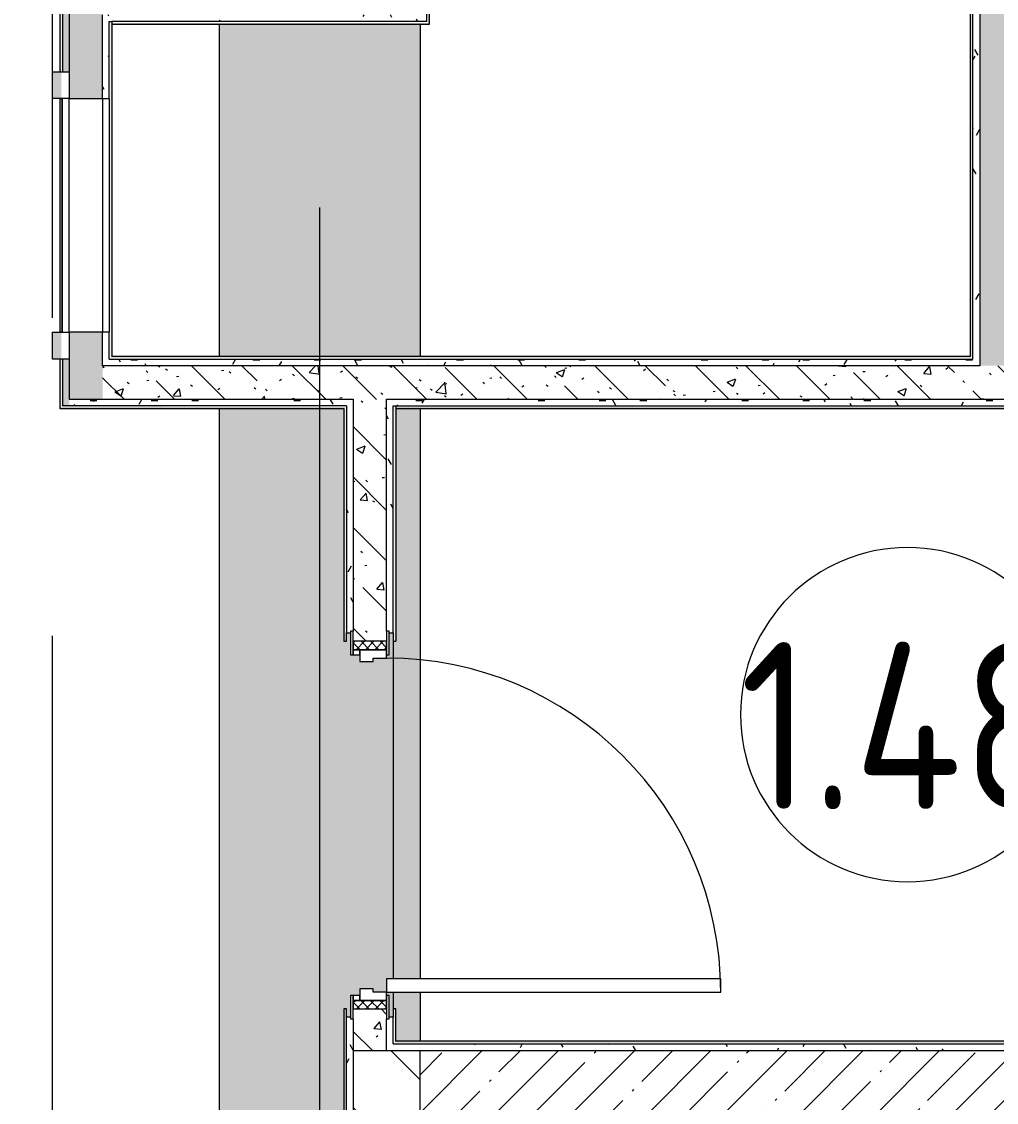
# Model space of a CAD drawing. Header units: millimetres. Extents: x -249154 to 415037, y -45458 to 354837.
# Drawn here: x 65632 to 68550, y 92631 to 95866 of the extents above; entities that cross this region are included whole.
import ezdxf

# ---------------------------------------------------------------- set-up
doc = ezdxf.new("R2010")
doc.units = ezdxf.units.MM
doc.linetypes.add('Осевая', pattern=[6350, 1270, -952.5, 3175, -952.5])
for name, color, linetype, lineweight in [('A-AREA-IDEN', 7, 'Continuous', 9), ('A-DOOR-2', 7, 'Continuous', 5), ('A-DOOR-FRAM-2', 7, 'Continuous', 5), ('A-FLOR', 7, 'Continuous', 9), ('A-WALL', 7, 'Continuous', 5), ('I-WALL', 7, 'Continuous', 5), ('Оси-2', 7, 'Осевая', 9)]:
    doc.layers.add(name, color=color, linetype=linetype, lineweight=lineweight)
doc.layers.add('A-AREA-PATT-1', color=7, linetype='Continuous', lineweight=5, true_color=0xa5bae0, transparency=1)
doc.layers.add('A-FLOR-1', color=7, linetype='Continuous', lineweight=9, true_color=0xeef6ff, transparency=0.5)
for name, color, linetype, lineweight, true_color in [('A-DOOR-1', 7, 'Continuous', 5, 0xc0c0c0), ('A-DOOR-FRAM-1', 7, 'Continuous', 5, 0xc0c0c0), ('A-WALL-1', 9, 'Continuous', 5, 0x808080), ('A-WALL-FNSH-1', 9, 'Continuous', 5, 0x808080)]:
    doc.layers.add(name, color=color, linetype=linetype, lineweight=lineweight, true_color=true_color)
doc.styles.add('GOST Common', font='', dxfattribs={"width": 0.9, "height": 500})
doc.styles.get('GOST Common').set_extended_font_data('GOST Common')
pattern_1 = [(135, (0, 0), (-150.8683, -150.8683), [213.36, -35.56, 7.112, -35.56]), (135, (0, 150.77), (-150.8683, -150.8683), []), (50, (0, 0), (255.05767, -22.3145), [26.67, -293.37]), (355, (0, 0), (-49.3404, 267.4791), [21.336, -234.696]), (100.451, (21.25, -1.86), (205.7195, 245.1636), [22.666, -249.326]), (46.184, (0, 71.12), (379.511, -58.86), [40.005, -440.055]), (96.636, (31.63, 66.2), (332.3634, 346.399), [33.999, -373.989]), (351.184, (0, 71.12), (332.3669, 346.3953), [32.004, -352.044]), (21, (35.56, 53.34), (212.2602, -143.1711), [26.67, -293.37]), (326, (35.56, 53.34), (86.5224, 257.8632), [21.336, -234.696]), (71.451, (53.25, 41.4), (298.78395, 114.6901), [22.666, -249.326]), (37.5, (0, 0), (4.32385, 118.37751), [6.706, -225.146, 6.706, -231.546, -235.585]), (37.5, (0, 0), (4.32385, 118.37751), [-470.103, 6.706, -228.879]), (7.5, (0, 0), (93.54758, 140.2533), [6.706, -129.134, 6.706, -219.812, -89.789]), (7.5, (0, 0), (93.54758, 140.2533), [-362.356, 6.706, -83.083]), (327.5, (-79.3, 0), (189.82734, -8.02019), [6.706, -82.194, 6.706, -270.662, -368.046]), (327.5, (-79.3, 0), (189.82734, -8.02019), [-366.268, 6.706, -361.34]), (317.5, (-114.86, 0), (207.38114, 35.59764), [6.706, -108.864, 6.706, -177.495, -261.366]), (317.5, (-114.86, 0), (207.38114, 35.59764), [-299.771, 6.706, -254.66])]
pattern_2 = [(0, (0, 0), (243.84, 60.96), [20.117, -162.763, 20.117, -162.763, -975.36]), (0, (0, 0), (243.84, 60.96), [-365.76, 20.117, -345.643, 20.117, -162.763, -426.72]), (0, (0, 0), (243.84, 60.96), [-914.4, 20.117, -101.803, 20.117, -284.683]), (120, (91.44, 30.48), (-174.71291, 180.691634), [20.117, -162.763, 20.117, -162.763, -975.36]), (120, (91.44, 30.48), (-174.71291, 180.691634), [-365.76, 20.117, -345.643, 20.117, -162.763, -426.72]), (120, (91.44, 30.48), (-174.71291, 180.691634), [-914.4, 20.117, -101.803, 20.117, -284.683]), (240, (121.92, 152.4), (-69.12709, -241.651634), [20.117, -162.763, 20.117, -162.763, -975.36]), (240, (121.92, 152.4), (-69.12709, -241.651634), [-365.76, 20.117, -345.643, 20.117, -162.763, -426.72]), (240, (121.92, 152.4), (-69.12709, -241.651634), [-914.4, 20.117, -101.803, 20.117, -284.683])]

# ---------------------------------------------------------------- blocks, each defined once
blk = doc.blocks.new('110_Дверь_СКБ_1Ст_Внутренняя1 - Д-11 1100x2100h_кладовые _все__ коридор _между помещениями блока столовой__ моечные _все_-32089444-Объем проектирования 1 этажа')
at = {"layer": 'A-DOOR-2'}
h = blk.add_hatch(dxfattribs=at)
h.set_pattern_fill('FP_44', color=256, style=0, pattern_type=2)
h.set_pattern_definition([(135, (1751.41, 114.685), (-14.14214, -14.14214), []), (225, (1751.41, 114.685), (14.14214, -14.14214), [])])
h.paths.add_polyline_path([(537.5, -50), (562.5, -50), (562.5, 50), (537.5, 48.6)])
at = {"layer": 'A-DOOR-FRAM-2'}
h = blk.add_hatch(dxfattribs=at)
h.set_pattern_fill('FP_45', color=256, style=0, pattern_type=2)
h.set_pattern_definition([(45, (-371.384, 114.685), (-14.1421, 14.1421), []), (135, (-371.384, 114.685), (-14.1421, -14.1421), [])])
h.paths.add_polyline_path([(-537.5, -50), (-512.5, -50), (-512.5, 50), (-537.5, 50)])
at = {"layer": 'A-DOOR-1'}
for p, q in [((512.5, 1050), (472.5, 1050)), ((472.5, 1050), (472.5, 50)), ((512.5, 50), (512.5, 1050)), ((472.5, 50), (512.5, 50))]:
    blk.add_line(p, q, dxfattribs=at)
blk.add_arc((512.5, 50), 1000, 90, 180, dxfattribs=at)
at = {"layer": 'A-DOOR-FRAM-1'}
for p, q in [((-497.5, 58), (-567.5, 58)), ((-567.5, 58), (-567.5, 50)), ((-567.5, 50), (-497.5, 50)), ((-512.5, 50), (-537.5, 50)), ((-537.5, 50), (-537.5, -50)), ((-487.5, 50), (-512.5, 50)), ((-512.5, 50), (-512.5, -30)), ((-512.5, -50), (-512.5, 50)), ((-497.5, 50), (-512.5, 50)), ((-512.5, 50), (-512.5, 49)), ((-512.5, 49), (-497.5, 49)), ((-497.5, 50), (-497.5, 58)), ((-497.5, 49), (-497.5, 50)), ((-487.5, 10), (-487.5, 50)), ((512.5, 50), (512.5, 10)), ((537.5, 50), (512.5, 50)), ((592.5, 58), (522.5, 58)), ((522.5, 58), (522.5, 50)), ((537.5, 50), (522.5, 50)), ((522.5, 50), (522.5, 49)), ((522.5, 50), (592.5, 50)), ((522.5, 49), (537.5, 49)), ((537.5, -30), (537.5, 50)), ((562.5, 50), (537.5, 50)), ((537.5, 50), (537.5, -50)), ((537.5, 49), (537.5, 50)), ((562.5, -50), (562.5, 50)), ((592.5, 50), (592.5, 58)), ((-477.5, 10), (-487.5, 10)), ((-477.5, -30), (-477.5, 10)), ((512.5, 10), (502.5, 10)), ((502.5, 10), (502.5, -30)), ((-512.5, -30), (-477.5, -30)), ((-497.5, -30), (-512.5, -30)), ((-512.5, -30), (-512.5, -50)), ((-497.5, -50), (-497.5, -30)), ((502.5, -30), (537.5, -30)), ((537.5, -30), (522.5, -30)), ((522.5, -30), (522.5, -50)), ((537.5, -50), (537.5, -30)), ((-497.5, -50), (-567.5, -50)), ((-567.5, -50), (-567.5, -58)), ((-567.5, -58), (-497.5, -58)), ((-537.5, -50), (-512.5, -50)), ((-512.5, -50), (-497.5, -50)), ((-497.5, -58), (-497.5, -50)), ((522.5, -50), (537.5, -50)), ((592.5, -50), (522.5, -50)), ((522.5, -50), (522.5, -58)), ((522.5, -58), (592.5, -58)), ((537.5, -50), (562.5, -50)), ((592.5, -58), (592.5, -50))]:
    blk.add_line(p, q, dxfattribs=at)
blk = doc.blocks.new('Штора противопожарная_Рен - ШТ_700х700-V177-Объем проектирования 1 этажа')
at = {"layer": 'A-DOOR-1'}
for p, q in [((-430, 100), (-350, 100)), ((-430, 50), (-430, 100)), ((-350, 100), (-350, 50)), ((350, 100), (430, 100)), ((350, 50), (350, 100)), ((430, 100), (430, 50)), ((-350, 77.5), (350, 77.5)), ((-350, 72.5), (-350, 77.5)), ((350, 72.5), (-350, 72.5)), ((350, 77.5), (350, 72.5)), ((-350, 50), (-430, 50)), ((430, 50), (350, 50))]:
    blk.add_line(p, q, dxfattribs=at)
blk = doc.blocks.new('Марка_Помещения - Номер-25198446-Объем проектирования 1 этажа')
at = {"layer": 'A-AREA-IDEN'}
for start, end in [(360, 180), (180, 360)]:
    blk.add_arc((0, 0), 2.5, start, end, dxfattribs=at)
blk = doc.blocks.new('1floor')
at = {"layer": 'A-AREA-PATT-1'}
h = blk.add_hatch(color=256, dxfattribs=at)
h.paths.add_polyline_path([(57578, 11921), (57578, 12712.5), (57578, 15903.8), (57574, 15903.8), (57574, 11920.5), (57577.3, 11920.9)])
h.paths.add_polyline_path([(59390, 11917), (60136, 11917.1), (60138.3, 12324), (60784, 12322.6), (60784, 11924), (66136, 11924), (66136, 12324), (66536, 12324), (66536, 13725), (66532, 13725), (66532, 12328), (66132, 12328), (66132, 11928), (60788, 11928), (60788, 12328), (60132, 12328), (60130.6, 11921), (57574, 11920), (57574, 11917), (59386, 11917)])
h.paths.add_polyline_path([(59638, 14042), (59638, 17042), (60182, 17042), (60182, 16742), (60738, 16742), (60738, 17298), (59382, 17296.8), (59383.2, 14042), (59636.7, 14042)])
h.paths.add_polyline_path([(59386, 14046), (59386.8, 17294), (60734, 17294), (60734, 16746), (60186, 16746), (60186, 17046), (59634, 17046), (59632.7, 14046), (59386.6, 14046)])
h.paths.add_polyline_path([(66536, 14825), (66536, 15526), (65686, 15527.4), (65686, 22824), (66136, 22824), (66136, 23324), (66652, 23325), (66652, 23328), (66132, 23328), (66132, 22828), (65682, 22828), (65682, 16530), (65660, 16530), (65660, 16450), (65682, 16450), (65682, 15750), (65660, 15750), (65660, 15670), (65682, 15670), (65682, 15522), (66532, 15522), (66532, 14825)])
h.paths.add_polyline_path([(57578, 17003.8), (57579.7, 18572), (58360, 18572), (58358, 18576), (57574, 18576), (57574, 17003.8)])
h.paths.add_polyline_path([(59506, 18572), (60738, 18573.5), (60738, 24752), (66652, 24752), (66652, 24755), (66660, 24755), (66660, 24700), (66710, 24700), (66710, 24756), (60734, 24756), (60734, 18576), (59460, 18576), (59460, 18572), (59467.9, 18572)])
h.paths.add_polyline_path([(66660, 23324), (66710, 23325), (66710, 23350), (66660, 23350), (66660, 23325)])
blk.add_hatch(color=256, dxfattribs=at).paths.add_polyline_path([(65834, 15674), (68411, 15674), (68411, 21026), (68220, 21026), (68220, 21022), (68407, 21022), (68407, 15678), (65838, 15678.5), (65838, 16672), (66788, 16673.5), (66785.8, 17328), (65838, 17328), (65838, 21022), (68180, 21023.4), (68180, 21026), (65834, 21026), (65834, 17324), (66784, 17324), (66784, 16676), (65834, 16676), (65834, 15674.3)])
h = blk.add_hatch(color=256, dxfattribs=at)
h.paths.add_polyline_path([(66719.3, 13624), (70686, 13624), (70686, 13725), (70682, 13725), (70681.2, 13628), (66688, 13628), (66688, 13725), (66684, 13725), (66684, 13624), (66689.6, 13624)])
h.paths.add_polyline_path([(70686, 14825), (70686, 15126), (70286, 15128.3), (70286, 15526), (66684, 15526), (66684, 14825), (66688, 14825), (66688, 15522), (70282, 15522), (70282, 15122), (70682, 15122), (70682, 14825)])
at = {"layer": 'A-FLOR-1'}
h = blk.add_hatch(color=256, dxfattribs=at)
h.paths.add_polyline_path([(61053.3, 500), (61410, 500.5), (61410, 7050), (60910, 7049.5), (60910, 500)])
h.paths.add_polyline_path([(56456.6, 500), (56910, 500.5), (56910, 7050), (56844.1, 7049.5), (56903.3, 7015.3), (56410, 6161.1), (56410, 5444.8), (56903.3, 4590.6), (56839, 4553.1), (56903.3, 4515.9), (56410, 3661.8), (56410, 2946.5), (56903.3, 2092.3), (56838.3, 2054.8), (56410, 2796.5), (56410, 1312.4), (56838.3, 2054.1), (56903.3, 2016.6), (56410, 1162.4), (56411.4, 500), (56417.1, 500)])
h.paths.add_polyline_path([(51917.1, 500), (52410, 500.5), (52410, 7050), (51910, 7049.5), (51910, 500)])
h.paths.add_polyline_path([(42922.5, 501), (43410, 501.5), (43410, 7050), (42910, 7049.5), (42910, 501), (42917.2, 501)])
h.paths.add_polyline_path([(33606.1, 520), (33610, 520.5), (33610, 3600), (33010, 3600), (33010, 520), (33202, 520)])
h.paths.add_polyline_path([(29810, 520), (29810, 3600), (29628.7, 3600), (29630.7, 520)])
h.paths.add_polyline_path([(29389.7, 520), (29389.2, 3600), (29210, 3600), (29210, 520), (29388.7, 520)])
h.paths.add_polyline_path([(25981.2, 520), (26160, 520.5), (26160, 3600), (25560, 3600), (25561.1, 520)])
h.paths.add_polyline_path([(22370.9, 520), (22510, 520.5), (22510, 3600), (21910, 3600), (21911.1, 520), (21913.9, 520)])
h.paths.add_polyline_path([(17260, 520), (17260, 3600), (16660, 3600), (16660, 520), (17258.9, 520)])
h.paths.add_polyline_path([(12571.3, 520), (12760, 520.5), (12760, 3600), (12160, 3600), (12161.1, 520)])
h.paths.add_polyline_path([(8256.1, 520), (8260, 520.5), (8260, 3600), (7660, 3600), (7660, 520), (7929.4, 520)])
h.paths.add_polyline_path([(56410, 3811.7), (56838.1, 4553.5), (56410, 5294.8), (56410, 3980)])
h.paths.add_polyline_path([(80842.1, 4158), (80850, 4158), (80850, 9072), (80350, 9072), (80350, 4158), (80652.4, 4158)])
h.paths.add_polyline_path([(33338.5, 4200), (33610, 4200), (33610, 4255.2), (33572.1, 4316.9), (33542.1, 4389.4), (33523.8, 4465.7), (33517.6, 4543.9), (33526.3, 4632.5), (33542.1, 4698.4), (33572.1, 4770.9), (33610, 4834.1), (33610, 7280), (33010, 7279.5), (33010, 4200), (33282.3, 4200)])
h.paths.add_polyline_path([(29389.7, 4200), (29388.7, 6962), (29210, 6962), (29210, 4200), (29389.2, 4200)])
h.paths.add_polyline_path([(29628.7, 4200), (29810, 4200), (29809.7, 7280), (29628.7, 7279), (29628.7, 4232.7)])
h.paths.add_polyline_path([(25560, 4200), (26160, 4200), (26159.4, 6971), (25560, 6969.5), (25560, 4232.7)])
h.paths.add_polyline_path([(22510, 4200), (22510, 7280), (21910, 7279.5), (21910, 4200), (22238.5, 4200)])
h.paths.add_polyline_path([(16660, 4200), (17260, 4200), (17260, 4370), (16660, 4369.5), (16660, 4232.7)])
h.paths.add_polyline_path([(12160, 4200), (12760, 4200), (12760, 7050), (12160, 7049.5), (12160, 4232.7)])
h.paths.add_polyline_path([(7660, 4200), (8260, 4200), (8260, 7120), (7660, 7119.5), (7660, 4232.7)])
h.paths.add_polyline_path([(16810, 4940), (16809.1, 4940.9), (16803.2, 4940)])
h.paths.add_polyline_path([(16782, 4951), (16799, 4951), (16799, 7189), (16660, 7189), (16660, 4951)])
h.paths.add_polyline_path([(56410, 6311.1), (56836.7, 7050), (56410, 7049.5), (56410, 6352.6)])
h.paths.add_polyline_path([(80750, 10750), (80850, 10750), (80850, 10880), (80770, 10879.5), (80770, 10800), (80758, 10800), (80758, 10760), (80750, 10760)])
h.paths.add_polyline_path([(80771, 9220), (80850, 9220.5), (80850, 10710), (80750, 10710), (80750, 10750), (80710, 10750), (80710, 10740), (80670, 10740), (80670, 10760), (80642, 10760), (80642, 10800), (80630, 10800), (80629, 10880), (80350, 10878.5), (80350, 9220), (80630, 9221), (80630, 9700), (80642, 9700), (80642, 9740), (80670, 9740), (80670, 9760), (80710, 9760), (80710, 9750), (80750, 9750), (80750, 9740), (80758, 9740), (80758, 9700), (80770, 9700), (80770, 9220)])
h.paths.add_polyline_path([(8660, 10900), (13679, 10900), (13679, 11397.8), (6780, 11397.8), (6782.3, 10900), (7929.4, 10900)])
h.paths.add_polyline_path([(45976.3, 10900), (47604, 10900), (47604, 11120), (45930, 11120), (45930.5, 10900)])
h.paths.add_polyline_path([(47649, 10900), (50571, 10900), (50571, 11120), (47649, 11118.7), (47649, 11008.1)])
h.paths.add_polyline_path([(50616, 10900), (51690, 10902.1), (51689.5, 11120), (50616, 11120), (50616, 11006.5)])
h.paths.add_polyline_path([(6239, 11120), (6240, 11121), (6239.5, 11397.8), (4080, 11397.8), (4081, 11120), (5866.4, 11120)])
h.paths.add_polyline_path([(48831, 11700), (49146, 11700), (49146, 11783), (48781, 11783), (48781, 11700)])
h.paths.add_polyline_path([(49258.4, 11700), (50571, 11700), (50571, 11780), (50616, 11780), (50616, 11783), (49196, 11783), (49196, 11780), (49191, 11780), (49191, 11700), (49196, 11700)])
h.paths.add_polyline_path([(50666, 11700), (51709, 11700), (51709, 11783), (50666, 11783), (50666, 11780), (50616, 11780), (50616, 11700), (50656, 11700)])
h.paths.add_polyline_path([(47649, 11780), (47649, 11783), (46280, 11783), (46278.2, 11780), (46275, 11779.1), (46275, 11700), (47604, 11700), (47604, 11780)])
h.paths.add_polyline_path([(48120, 11700), (48140, 11700), (48140, 11783), (47699, 11783), (47699, 11780), (47649, 11780), (47649, 11700), (48110, 11700)])
h.paths.add_polyline_path([(46230, 11700), (46230, 11783), (45930, 11783), (45930.5, 11700), (46096.1, 11700)])
h.paths.add_polyline_path([(45422, 11700), (45422, 12300), (42788, 12300), (42788, 11700), (45064.6, 11700)])
h.paths.add_polyline_path([(51699, 11800), (51709, 11800), (51709, 11840), (51699, 11840)])
h.paths.add_polyline_path([(48791, 11800), (48791, 11840), (48781, 11840), (48781, 11800), (48785, 11800)])
h.paths.add_polyline_path([(50666, 11820), (50666, 11840), (50656, 11840), (50656, 11820)])
h.paths.add_polyline_path([(49146, 11820), (49156, 11820), (49156, 11840), (49146, 11840)])
h.paths.add_polyline_path([(47699, 11820), (47699, 11840), (47689, 11840), (47689, 11820)])
h.paths.add_polyline_path([(46240, 11820), (46240, 11840), (46230, 11840), (46230, 11820)])
h.paths.add_polyline_path([(48780, 11900), (48781, 11900), (48781, 11940), (51709, 11940), (51709, 12300), (48780, 12300), (48780, 11917.5)])
h.paths.add_polyline_path([(52884.6, 11921), (54152, 11921), (54152, 12300), (52338.9, 12300), (52338.9, 11921)])
h.paths.add_polyline_path([(48120, 11940), (48140, 11940), (48139.5, 12300), (45930, 12300), (45930.5, 11940), (48110, 11940)])
h.paths.add_polyline_path([(66660, 13775), (66660, 13765), (66668, 13765), (66668, 13700), (66680, 13700), (66680, 13725), (66688, 13725), (66688, 13628), (66760, 13628), (66760, 13775), (66680, 13775)])
h.paths.add_polyline_path([(66175.3, 12328), (66532, 12328), (66532, 13725), (66540, 13725), (66540, 13700), (66552, 13700), (66552, 13765), (66580, 13765), (66580, 13785), (66620, 13785), (66620, 13775), (66660, 13775), (66660, 13815), (66760, 13815), (66760, 15522), (66688, 15522), (66688, 14825), (66680, 14825), (66680, 14850), (66668, 14850), (66668, 14785), (66660, 14785), (66660, 14775), (66620, 14775), (66620, 14765), (66580, 14765), (66580, 14785), (66552, 14785), (66552, 14850), (66540, 14850), (66540, 14825), (66532, 14825), (66532, 15522), (66160, 15522), (66160, 12328)])
h.paths.add_polyline_path([(30010, 15220), (30610, 15220), (30610, 17830), (30010, 17829.5), (30010, 15355.5)])
h.paths.add_polyline_path([(18703.2, 15231), (18710.3, 15231), (18710.3, 17850), (18110.3, 17850), (18110.3, 15231), (18244.8, 15231)])
h.paths.add_polyline_path([(13710, 15231), (14310, 15231), (14310, 17821), (13710, 17821), (13710, 15301.6)])
h.paths.add_polyline_path([(78899.8, 15670), (79080, 15670.5), (79080, 18580), (78699.8, 18579.5), (78700.8, 15670), (78759, 15670)])
h.paths.add_polyline_path([(73947.5, 15678), (74040, 15678), (74040, 18572), (73540, 18572), (73540, 15678)])
h.paths.add_polyline_path([(70310, 15678), (70782, 15678), (70782, 20622), (70310, 20622), (70310, 15690.9)])
h.paths.add_polyline_path([(66345.8, 15678), (66760, 15678), (66760, 16672), (66160, 16672), (66160, 15678), (66211, 15678)])
h.paths.add_polyline_path([(60537.6, 17298), (60710, 17298), (60710, 18572), (60210, 18572), (60210, 17298)])
h.paths.add_polyline_path([(54348.4, 17298), (54710, 17298), (54710, 20492), (54210, 20492), (54210, 17298)])
h.paths.add_polyline_path([(66760, 17328), (66760, 21022), (66160, 21022), (66160, 17328), (66759.1, 17328)])
h.paths.add_polyline_path([(48710, 17399.9), (48708.4, 22618.6), (48648.2, 22584.9), (48577.5, 22559.5), (48493.4, 22546), (48417.1, 22546.8), (48345.8, 22559.2), (48269.4, 22586.9), (48210, 22616.1), (48210.7, 17400.6), (48287.6, 17440.2), (48356.4, 17462.4), (48430.8, 17473.4), (48509.7, 17471.4), (48577.5, 17459), (48652.7, 17431.2), (48708.1, 17401.4)])
h.paths.add_polyline_path([(4693.8, 17850), (6553, 17850), (6553, 18450), (4680, 18449.2), (4680.5, 17850), (4692.9, 17850)])
h.paths.add_polyline_path([(6780, 17850), (8510, 17850), (8510, 18450), (6780, 18450), (6780, 18012.4)])
h.paths.add_polyline_path([(18710.3, 18450), (18710.3, 21600), (18110.3, 21600), (18110.3, 18450)])
h.paths.add_polyline_path([(30010, 18470), (30610, 18470.5), (30610, 19880), (30010, 19879.5), (30010, 18470.5)])
h.paths.add_polyline_path([(13710, 18470), (14310, 18470), (14310, 18479), (13710, 18479), (13710, 18474.5)])
h.paths.add_polyline_path([(14118.6, 18490), (14310, 18490), (14310, 21569), (13710, 21569), (13711.1, 18490), (13724, 18490)])
h.paths.add_polyline_path([(60577, 18728), (60582, 18728), (60582, 22722), (60210, 22722), (60210, 18728), (60557.5, 18728)])
h.paths.add_polyline_path([(30327.7, 20120), (30610, 20120.5), (30610, 21980), (30010, 21979.5), (30010, 20120)])
h.paths.add_polyline_path([(54392.7, 20748), (54710, 20748), (54710, 22722), (54210, 22722), (54210, 20748)])
h.paths.add_polyline_path([(66760, 21178), (66760, 22672), (66288, 22672), (66289.3, 21178), (66726.8, 21178)])
h.paths.add_polyline_path([(4680, 21600), (8890, 21600), (8889.5, 22200), (4680, 22200), (4680, 21602.7)])
h.paths.add_polyline_path([(18110.3, 22200), (18710.3, 22201.8), (18710.3, 26269), (18110.3, 26269), (18110.3, 22220)])
h.paths.add_polyline_path([(14310, 22232), (14310, 24660), (13710, 24659.5), (13710, 22232), (14308.9, 22232)])
h.paths.add_polyline_path([(30609.3, 22620), (30610, 22620.5), (30608.9, 26480), (30010, 26480), (30010, 22620), (30606.9, 22620)])
h.paths.add_polyline_path([(48281.5, 22730), (48710, 22730), (48710, 22750), (48210, 22750), (48211.8, 22730), (48228, 22730)])
h.paths.add_polyline_path([(81150, 23220), (81150, 26525), (80770, 26525), (80771, 23220), (81147.1, 23220)])
h.paths.add_polyline_path([(76750, 23228), (77122, 23228.1), (77121.9, 26302), (76750, 26302), (76750, 23312.3)])
h.paths.add_polyline_path([(73912, 23228), (73912, 26572), (73540, 26572), (73540, 23228), (73899.1, 23228)])
h.paths.add_polyline_path([(70810, 23228), (70810, 26322), (70310, 26322), (70310, 23228), (70805.9, 23228)])
h.paths.add_polyline_path([(66660, 23375), (66260, 23375), (66260, 23415), (66660, 23415), (66660, 23385)])
h.paths.add_polyline_path([(66660, 24675), (66660, 24685), (66652, 24685), (66652, 24750), (66160, 24752), (66160, 24675), (66652, 24675)])
h.paths.add_polyline_path([(66160, 23328), (66652, 23328), (66652, 23365), (66660, 23365), (66660, 23375), (66700, 23375), (66700, 23385), (66740, 23385), (66740, 23365), (66760, 23365), (66760, 24685), (66740, 24685), (66740, 24665), (66700, 24665), (66700, 24675), (66660, 24675), (66660, 24635), (66160, 24635), (66160, 23342.2)])
h.paths.add_polyline_path([(66446.9, 24970), (66760, 24970), (66760, 26472), (66160, 26472), (66160, 24970), (66366.4, 24970)])
at = {"layer": 'I-WALL'}
h = blk.add_hatch(dxfattribs=at)
h.set_pattern_fill('FP_191', color=256, style=0, pattern_type=2)
h.set_pattern_definition(pattern_2)
h.paths.add_polyline_path([(65710, 15530), (65710, 15670), (65690, 15670), (65690, 15530), (65695.2, 15530)])
h.paths.add_polyline_path([(65710, 16530), (65710, 22800), (65690, 22800), (65690, 16530), (65695.2, 16530)])
h = blk.add_hatch(dxfattribs=at)
h.set_pattern_fill('FP_41', color=256, style=0, pattern_type=2)
h.set_pattern_definition(pattern_1)
h.paths.add_polyline_path([(65710, 15550), (65810, 15550), (65810, 15750), (65710, 15750), (65710, 15650)])
h.paths.add_polyline_path([(65710, 16450), (65810, 16450), (65810, 22800), (65710, 22800), (65710, 16530)])
h = blk.add_hatch(dxfattribs=at)
h.set_pattern_fill('FP_191', color=256, style=0, pattern_type=2)
h.set_pattern_definition(pattern_2)
h.paths.add_polyline_path([(68435, 15670), (68435, 21030), (68415, 21028.6), (68415, 15670)])
h = blk.add_hatch(dxfattribs=at)
h.set_pattern_fill('FP_41', color=256, style=0, pattern_type=2)
h.set_pattern_definition(pattern_1)
h.paths.add_polyline_path([(68535, 15650), (68535, 21050), (68435, 21050), (68435, 15650), (68450, 15650)])
h = blk.add_hatch(dxfattribs=at)
h.set_pattern_fill('FP_191', color=256, style=0, pattern_type=2)
h.set_pattern_definition(pattern_2)
h.paths.add_polyline_path([(65810, 15650), (65830, 15650), (65830, 15750), (65810, 15750), (65810, 15670)])
h.paths.add_polyline_path([(65830, 16450), (65830, 16700), (65810, 16700), (65810, 16450)])
h = blk.add_hatch(dxfattribs=at)
h.set_pattern_fill('FP_191', color=256, style=0, pattern_type=2)
h.set_pattern_definition(pattern_2)
h.paths.add_polyline_path([(66160, 16680), (66780, 16680), (66780, 16700), (65830, 16700), (65830, 16680), (65838, 16680)])
h = blk.add_hatch(dxfattribs=at)
h.set_pattern_fill('FP_191', color=256, style=0, pattern_type=2)
h.set_pattern_definition(pattern_2)
h.paths.add_polyline_path([(68410, 15650), (68435, 15650), (68435, 15670), (65830, 15670), (65830, 15650), (68226.7, 15650)])
h = blk.add_hatch(dxfattribs=at)
h.set_pattern_fill('FP_41', color=256, style=0, pattern_type=2)
h.set_pattern_definition(pattern_1)
h.paths.add_polyline_path([(68535, 15550), (68535, 15650), (65810, 15650), (65810, 15550), (68450, 15550)])
h = blk.add_hatch(dxfattribs=at)
h.set_pattern_fill('FP_191', color=256, style=0, pattern_type=2)
h.set_pattern_definition(pattern_2)
h.paths.add_polyline_path([(66540, 15530), (66560, 15530), (66560, 15550), (65710, 15550), (65710, 15530), (66532, 15530)])
h = blk.add_hatch(dxfattribs=at)
h.set_pattern_fill('FP_191', color=256, style=0, pattern_type=2)
h.set_pattern_definition(pattern_2)
h.paths.add_polyline_path([(66560, 12300), (66559.9, 13695), (66552, 13695), (66552, 13700), (66540, 13700), (66540, 12300)])
h.paths.add_polyline_path([(66552, 14850), (66552, 14855), (66560, 14855), (66560, 15530), (66540, 15529.8), (66540, 14850)])
h = blk.add_hatch(dxfattribs=at)
h.set_pattern_fill('FP_41', color=256, style=0, pattern_type=2)
h.set_pattern_definition(pattern_1)
h.paths.add_polyline_path([(66560, 13600), (66660, 13600), (66660, 13725), (66560, 13725), (66560, 13617.6)])
h.paths.add_polyline_path([(66660, 14825), (66660, 15550), (66560, 15550), (66560, 14825)])
h = blk.add_hatch(dxfattribs=at)
h.set_pattern_fill('FP_191', color=256, style=0, pattern_type=2)
h.set_pattern_definition(pattern_2)
h.paths.add_polyline_path([(66660, 13600), (66680, 13600), (66680, 13700), (66668, 13700), (66668, 13695), (66660, 13695), (66660, 13619.6)])
h.paths.add_polyline_path([(66668, 14850), (66680, 14850), (66680, 15550), (66660, 15550), (66660.1, 14855), (66668, 14855)])
h = blk.add_hatch(dxfattribs=at)
h.set_pattern_fill('FP_191', color=256, style=0, pattern_type=2)
h.set_pattern_definition(pattern_2)
h.paths.add_polyline_path([(66680, 15530), (70310, 15530), (70310, 15550), (66680, 15550)])
h = blk.add_hatch(dxfattribs=at)
h.set_pattern_fill('FP_191', color=256, style=0, pattern_type=2)
h.set_pattern_definition(pattern_2)
h.paths.add_polyline_path([(70710, 13600), (70710, 13620), (66680, 13620), (66680, 13600), (70690, 13600)])
h = blk.add_hatch(dxfattribs=at)
h.set_pattern_fill('FP_23', color=256, style=0, pattern_type=2)
h.set_pattern_definition([(135, (0, 0), (-141.42136, -141.42136), [])])
h.paths.add_polyline_path([(66560, 12300), (66760, 12300), (66760, 13600), (66560, 13600), (66560, 12320)])
h = blk.add_hatch(dxfattribs=at)
h.set_pattern_fill('FP_1', color=256, style=0, pattern_type=2)
h.set_pattern_definition([(45, (0, 0), (-114.04925, 114.04925), []), (45, (114.05, 0), (-114.04925, 114.04925), [201.612, -40.322, 6.706, -33.617])])
h.paths.add_polyline_path([(68450, 13400), (68640, 13400), (68640, 13600), (66760, 13600), (66760, 13400), (68360, 13400)])
at = {"layer": 'A-FLOR'}
for p, q in [((66160, 15678), (66160, 16672)), ((66760, 16672), (66760, 15678)), ((66160, 12328), (66160, 15522)), ((66760, 15521.1), (66760, 13815)), ((66540, 14850), (66552, 14850)), ((66668, 14850), (66680, 14850)), ((66680, 14832.5), (66680, 13815)), ((66680, 13775), (66680, 13725)), ((66760, 13775), (66760, 13628)), ((66552, 13700), (66540, 13700)), ((66680, 13700), (66668, 13700))]:
    blk.add_line(p, q, dxfattribs=at)
at = {"layer": 'A-WALL'}
for p, q in [((68415, 15670), (68415, 21030)), ((65830, 16450), (65830, 16680)), ((65830, 15670), (65830, 15750)), ((65830, 15670), (68415, 15670)), ((66540, 15530), (65690, 15530)), ((66540, 15530), (66540, 14850)), ((66680, 14850), (66680, 15530)), ((66540, 12320), (66540, 13700)), ((66680, 13620), (66680, 13700)), ((66680, 13620), (70690, 13620))]:
    blk.add_line(p, q, dxfattribs=at)
at = {"layer": 'A-WALL-1'}
for p, q in [((65690, 22820), (65690, 16530)), ((65710, 22800), (65710, 16530)), ((68435, 21050), (68435, 15650)), ((66780, 16680), (66780, 17320)), ((65810, 16450), (65810, 16700)), ((65830, 16680), (65838, 16680)), ((65710, 16450), (65830, 16450)), ((65830, 15750), (65710, 15750)), ((65810, 15650), (65810, 15750)), ((65690, 15670), (65690, 15530)), ((65710, 15670), (65710, 15550)), ((68435, 15650), (65810, 15650)), ((65710, 15550), (66560, 15550)), ((66560, 15550), (66560, 14855)), ((66660, 15550), (70310, 15550)), ((66660, 14855), (66660, 15550)), ((66680, 15530), (70290, 15530)), ((66560, 13695), (66560, 12300)), ((66660, 13600), (66660, 13695)), ((66560, 13600), (85110, 13600)), ((66760, 12300), (66760, 13600))]:
    blk.add_line(p, q, dxfattribs=at)
at = {"layer": 'A-WALL-FNSH-1'}
for p, q in [((65682, 22828), (65682, 16530)), ((68407, 21022), (68407, 15678)), ((66788, 16672), (66788, 17328)), ((66780, 16680), (65838, 16680)), ((65838, 16680), (65838, 15678)), ((65838, 16672), (66788, 16672)), ((65682, 16450), (65682, 15750)), ((65690, 15750), (65690, 16450)), ((65830, 16450), (65830, 15750)), ((65682, 15670), (65682, 15522)), ((68407, 15678), (65838, 15678)), ((66688, 15530), (66688, 14825)), ((65682, 15522), (66532, 15522)), ((66532, 15522), (66532, 14825)), ((66688, 15522), (70282, 15522)), ((66540, 14825), (66540, 14850)), ((66680, 14850), (66680, 14832.5)), ((66532, 14825), (66540, 14825)), ((66680, 14825), (66688, 14825)), ((66540, 13725), (66532, 13725)), ((66532, 13725), (66532, 12328)), ((66540, 13700), (66540, 13725)), ((66680, 13725), (66680, 13700)), ((66688, 13725), (66680, 13725)), ((66688, 13628), (66688, 13725)), ((70682, 13628), (66688, 13628))]:
    blk.add_line(p, q, dxfattribs=at)
at = {"layer": 'I-WALL'}
for p, q in [((65710, 15750), (65710, 16450)), ((65810, 16450), (65810, 15750))]:
    blk.add_line(p, q, dxfattribs=at)
at = {"layer": 'Оси-2'}
for p, q in [((65660, 3093.7), (65660, 22398.1)), ((66460, 4376.5), (66460, 22398.1))]:
    blk.add_line(p, q, dxfattribs=at)
at = {"layer": 'A-AREA-IDEN', "xscale": 199.9999999999999, "yscale": 199.9999999999999, "zscale": 199.9999999999999}
blk.add_blockref('Марка_Помещения - Номер-25198446-Объем проектирования 1 этажа', (68219.1, 14605.6), dxfattribs=at)
at = {"layer": 'A-DOOR-1'}
for name, p, rotation in [('Штора противопожарная_Рен - ШТ_700х700-V177-Объем проектирования 1 этажа', (65760, 16100), 89.99999999999987), ('110_Дверь_СКБ_1Ст_Внутренняя1 - Д-11 1100x2100h_кладовые _все__ коридор _между помещениями блока столовой__ моечные _все_-32089444-Объем проектирования 1 этажа', (66610, 14287.5), 270)]:
    blk.add_blockref(name, p, dxfattribs=dict(at, rotation=rotation))
at = {"layer": 'A-AREA-IDEN', "insert": (67717.3, 14822.7), "char_height": 500, "width": 1255.443, "attachment_point": 1, "style": 'GOST Common'}
blk.add_mtext('1.48', dxfattribs=at)

msp = doc.modelspace()

# ---------------------------------------------------------------- block references
msp.add_blockref('1floor', (64.7, 79186.1))

doc.saveas('drawing.dxf')
